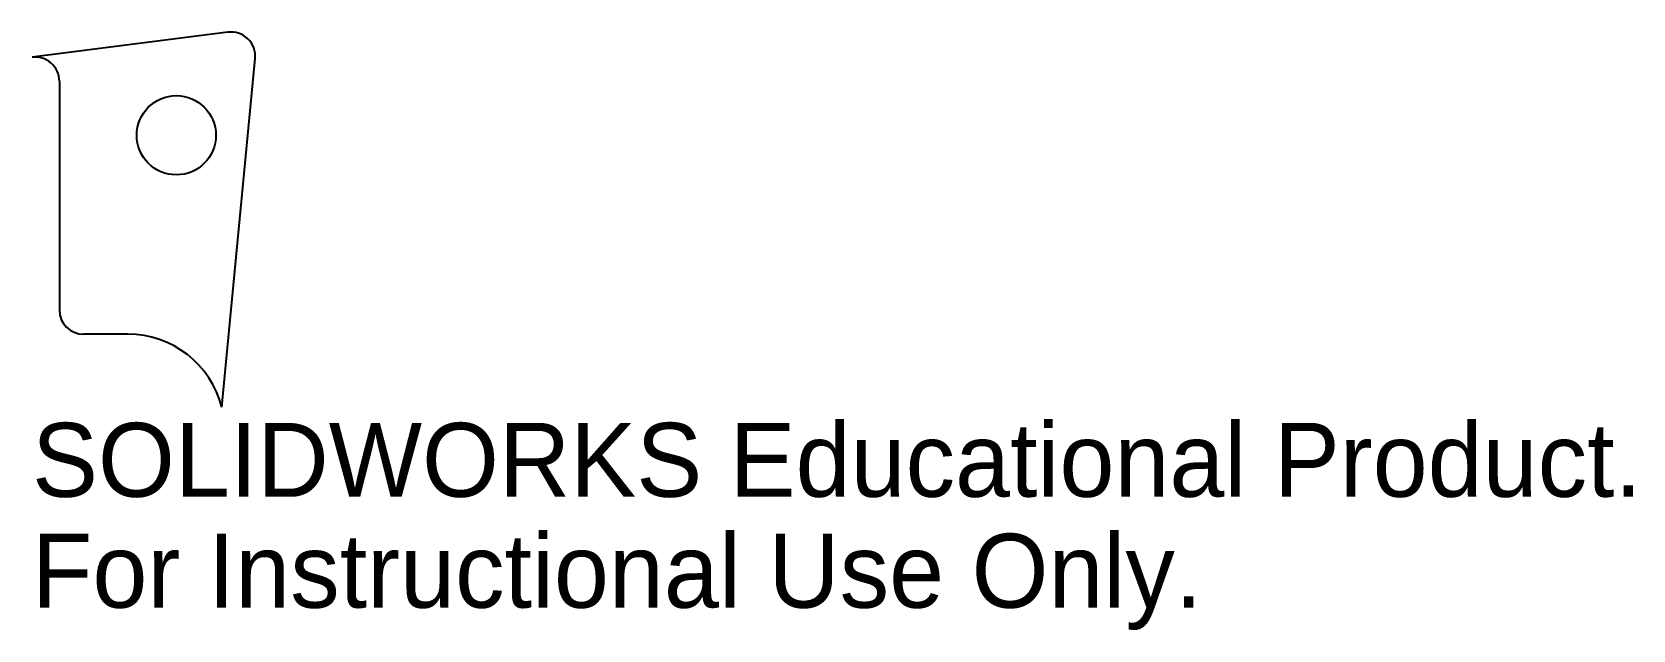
# Model space of a CAD drawing. Header units: inches. Extents: x 124.2 to 128.32, y 45.6 to 47.14.
import ezdxf

# ---------------------------------------------------------------- set-up
doc = ezdxf.new("R2010")
doc.units = ezdxf.units.IN
doc.header["$MEASUREMENT"] = 0
doc.styles.add('SLDTEXTSTYLE0', font='Arail.ttf')

msp = doc.modelspace()

# ---------------------------------------------------------------- linework, layer by layer
at = {"color": 1, "linetype": 'Continuous', "lineweight": 25}
for p, q in [((124.7007, 47.1398), (124.1965, 47.0755)), ((124.6851, 46.1742), (124.7708, 47.0719)), ((124.2669, 47.0135), (124.2669, 46.4249)), ((124.4429, 46.3624), (124.3294, 46.3624))]:
    msp.add_line(p, q, dxfattribs=at)
msp.add_circle((124.5679, 46.8746), 0.1019, dxfattribs=at)
for centre, radius, start, end in [((124.7086, 47.0778), 0.0625, 354.5469, 97.2706), ((124.2044, 47.0135), 0.0625, 0, 97.2706), ((124.3294, 46.4249), 0.0625, 180, 270), ((124.4429, 46.1124), 0.25, 14.3065, 90)]:
    msp.add_arc(centre, radius, start, end, dxfattribs=at)

# ---------------------------------------------------------------- texts
at = {"color": 7, "linetype": 'Continuous', "char_height": 0.1903, "attachment_point": 1, "style": 'SLDTEXTSTYLE0'}
for s, insert in [('SOLIDWORKS Educational Product.', (124.1965, 46.1341)), ('For Instructional Use Only.', (124.1965, 45.8486))]:
    msp.add_mtext(s, dxfattribs=dict(at, insert=insert))

doc.saveas('drawing.dxf')
